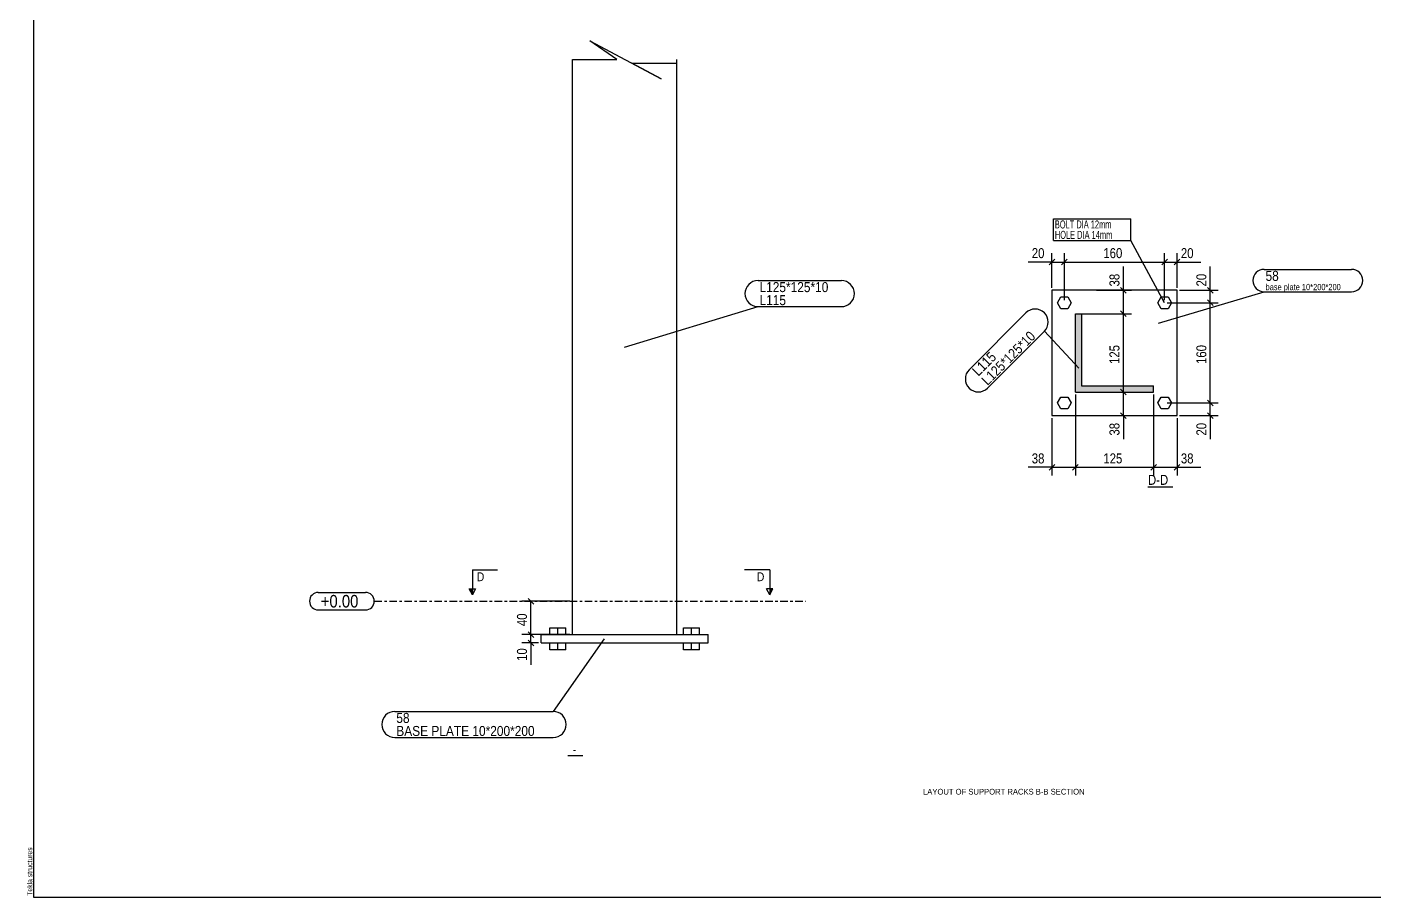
# Model space of a CAD drawing. Header units: millimetres. Extents: x 914 to 1731, y -85 to 465.
# Drawn here: x 914 to 1451, y -85 to 262 of the extents above; entities that cross this region are included whole.
import ezdxf

# ---------------------------------------------------------------- set-up
doc = ezdxf.new("R2010")
doc.units = ezdxf.units.MM
doc.linetypes.add('XKITLINE00', pattern=[0])
doc.linetypes.add('XKITLINE03', pattern=[6, 3, -1, 1, -1])
for name, color, linetype, lineweight in [('Bolt', 1, 'Continuous', 0), ('Bolt mark', 1, 'Continuous', 0), ('S010P_TITLEBLOCK', 7, 'Continuous', 0), ('S033M_GRID-STRUCT', 1, 'Continuous', 0), ('S050M_SECT-MARK', 2, 'Continuous', 0), ('S060M_DIMENSION', 6, 'Continuous', 0), ('S281M_STEEL-COL', 3, 'Continuous', 0), ('S_030TEXT', 7, 'Continuous', 0)]:
    doc.layers.add(name, color=color, linetype=linetype, lineweight=lineweight)
doc.layers.add('text', color=254, linetype='Continuous')
doc.styles.add('ARIAL', font='arial.ttf')
doc.styles.add('ARIAL_', font='arial.ttf')
doc.styles.add('COMIC_SANS_MS', font='comic.ttf')
doc.styles.add('ROMSIM', font='arial.ttf')

msp = doc.modelspace()

# ---------------------------------------------------------------- hatches: boundary and pattern name
at = {"layer": 'S050M_SECT-MARK', "lineweight": 25}
for points in [[(1091.34, 38.27), (1091.34, 35.77), (1090.09, 38.27)], [(1211.24, 38.27), (1209.99, 35.77), (1209.99, 38.27)]]:
    msp.add_hatch(color=256, dxfattribs=at).paths.add_polyline_path(points, flags=17)
at = {"layer": 'S281M_STEEL-COL', "lineweight": 25}
msp.add_hatch(color=256, dxfattribs=at).paths.add_polyline_path([(1363.23, 119.27), (1363.23, 116.77), (1331.98, 116.77), (1331.98, 148.02), (1334.48, 148.02), (1334.48, 119.27)], flags=17)

# ---------------------------------------------------------------- linework, layer by layer
at = {"lineweight": 25}
for p, q in [((1148.97, 249.51), (1138.15, 256.96)), ((1138.15, 256.96), (1166.63, 241.74)), ((1131.27, 249.51), (1148.97, 249.51)), ((1166.63, 241.74), (1154.91, 248.01)), ((1154.91, 248.01), (1172.93, 248.01))]:
    msp.add_line(p, q, dxfattribs=at)
at = {"layer": 'Bolt', "linetype": 'XKITLINE00', "lineweight": 25}
for p, q in [((1324.86, 152.39), (1326.23, 154.77)), ((1326.23, 150.02), (1324.86, 152.39)), ((1326.23, 154.77), (1328.98, 154.77)), ((1328.98, 154.77), (1330.35, 152.39)), ((1330.35, 152.39), (1328.98, 150.02)), ((1364.86, 152.39), (1366.23, 154.77)), ((1366.23, 150.02), (1364.86, 152.39)), ((1366.23, 154.77), (1368.98, 154.77)), ((1368.98, 154.77), (1370.35, 152.39)), ((1370.35, 152.39), (1368.98, 150.02)), ((1328.98, 150.02), (1326.23, 150.02)), ((1368.98, 150.02), (1366.23, 150.02)), ((1324.86, 112.39), (1326.23, 114.77)), ((1326.23, 114.77), (1328.98, 114.77)), ((1328.98, 114.77), (1330.35, 112.39)), ((1364.86, 112.39), (1366.23, 114.77)), ((1366.23, 114.77), (1368.98, 114.77)), ((1368.98, 114.77), (1370.35, 112.39)), ((1326.23, 110.02), (1324.86, 112.39)), ((1328.98, 110.02), (1326.23, 110.02)), ((1330.35, 112.39), (1328.98, 110.02)), ((1366.23, 110.02), (1364.86, 112.39)), ((1368.98, 110.02), (1366.23, 110.02)), ((1370.35, 112.39), (1368.98, 110.02)), ((1122.27, 19.93), (1122.27, 22.6)), ((1122.27, 22.6), (1128.6, 22.6)), ((1122.27, 19.93), (1122.27, 22.6)), ((1122.27, 22.6), (1128.6, 22.6)), ((1122.27, 19.93), (1122.27, 22.6)), ((1122.27, 22.6), (1128.6, 22.6)), ((1122.27, 19.93), (1122.27, 22.6)), ((1122.27, 22.6), (1128.6, 22.6)), ((1122.27, 19.93), (1122.27, 22.6)), ((1122.27, 22.6), (1128.6, 22.6)), ((1122.27, 19.93), (1122.27, 22.6)), ((1122.27, 22.6), (1128.6, 22.6)), ((1122.27, 19.93), (1122.27, 22.6)), ((1122.27, 22.6), (1128.6, 22.6)), ((1122.27, 19.93), (1122.27, 22.6)), ((1122.27, 22.6), (1128.6, 22.6)), ((1122.27, 19.93), (1122.27, 22.6)), ((1122.27, 22.6), (1128.6, 22.6)), ((1122.27, 19.93), (1122.27, 22.6)), ((1122.27, 22.6), (1128.6, 22.6)), ((1122.27, 19.93), (1122.27, 22.6)), ((1122.27, 22.6), (1128.6, 22.6)), ((1122.27, 19.93), (1122.27, 22.6)), ((1122.27, 22.6), (1128.6, 22.6)), ((1122.27, 19.93), (1122.27, 22.6)), ((1122.27, 22.6), (1128.6, 22.6)), ((1122.27, 19.93), (1122.27, 22.6)), ((1122.27, 22.6), (1128.6, 22.6)), ((1122.27, 19.93), (1122.27, 22.6)), ((1122.27, 22.6), (1128.6, 22.6)), ((1122.27, 19.93), (1122.27, 22.6)), ((1122.27, 22.6), (1128.6, 22.6)), ((1122.27, 19.93), (1122.27, 22.6)), ((1122.27, 22.6), (1128.6, 22.6)), ((1122.27, 19.93), (1122.27, 22.6)), ((1122.27, 22.6), (1128.6, 22.6)), ((1122.27, 19.93), (1122.27, 22.6)), ((1122.27, 22.6), (1128.6, 22.6)), ((1122.27, 19.93), (1122.27, 22.6)), ((1122.27, 22.6), (1128.6, 22.6)), ((1122.27, 19.93), (1122.27, 22.6)), ((1122.27, 22.6), (1128.6, 22.6)), ((1122.27, 19.93), (1122.27, 22.6)), ((1122.27, 22.6), (1128.6, 22.6)), ((1125.43, 19.93), (1125.43, 22.6)), ((1125.43, 19.93), (1125.43, 22.6)), ((1125.43, 19.93), (1125.43, 22.6)), ((1125.43, 19.93), (1125.43, 22.6)), ((1125.43, 19.93), (1125.43, 22.6)), ((1125.43, 19.93), (1125.43, 22.6)), ((1125.43, 19.93), (1125.43, 22.6)), ((1125.43, 19.93), (1125.43, 22.6)), ((1125.43, 19.93), (1125.43, 22.6)), ((1125.43, 19.93), (1125.43, 22.6)), ((1125.43, 19.93), (1125.43, 22.6)), ((1125.43, 19.93), (1125.43, 22.6)), ((1125.43, 19.93), (1125.43, 22.6)), ((1125.43, 19.93), (1125.43, 22.6)), ((1125.43, 19.93), (1125.43, 22.6)), ((1125.43, 19.93), (1125.43, 22.6)), ((1125.43, 19.93), (1125.43, 22.6)), ((1125.43, 19.93), (1125.43, 22.6)), ((1125.43, 19.93), (1125.43, 22.6)), ((1125.43, 19.93), (1125.43, 22.6)), ((1125.43, 19.93), (1125.43, 22.6)), ((1125.43, 19.93), (1125.43, 22.6)), ((1128.6, 19.93), (1128.6, 22.6)), ((1128.6, 19.93), (1128.6, 22.6)), ((1128.6, 19.93), (1128.6, 22.6)), ((1128.6, 19.93), (1128.6, 22.6)), ((1128.6, 19.93), (1128.6, 22.6)), ((1128.6, 19.93), (1128.6, 22.6)), ((1128.6, 19.93), (1128.6, 22.6)), ((1128.6, 19.93), (1128.6, 22.6)), ((1128.6, 19.93), (1128.6, 22.6)), ((1128.6, 19.93), (1128.6, 22.6)), ((1128.6, 19.93), (1128.6, 22.6)), ((1128.6, 19.93), (1128.6, 22.6)), ((1128.6, 19.93), (1128.6, 22.6)), ((1128.6, 19.93), (1128.6, 22.6)), ((1128.6, 19.93), (1128.6, 22.6)), ((1128.6, 19.93), (1128.6, 22.6)), ((1128.6, 19.93), (1128.6, 22.6)), ((1128.6, 19.93), (1128.6, 22.6)), ((1128.6, 19.93), (1128.6, 22.6)), ((1128.6, 19.93), (1128.6, 22.6)), ((1128.6, 19.93), (1128.6, 22.6)), ((1128.6, 19.93), (1128.6, 22.6)), ((1175.6, 19.93), (1175.6, 22.6)), ((1175.6, 22.6), (1181.93, 22.6)), ((1175.6, 19.93), (1175.6, 22.6)), ((1175.6, 22.6), (1181.93, 22.6)), ((1175.6, 19.93), (1175.6, 22.6)), ((1175.6, 22.6), (1181.93, 22.6)), ((1175.6, 19.93), (1175.6, 22.6)), ((1175.6, 22.6), (1181.93, 22.6)), ((1175.6, 19.93), (1175.6, 22.6)), ((1175.6, 22.6), (1181.93, 22.6)), ((1175.6, 19.93), (1175.6, 22.6)), ((1175.6, 22.6), (1181.93, 22.6)), ((1175.6, 19.93), (1175.6, 22.6)), ((1175.6, 22.6), (1181.93, 22.6)), ((1175.6, 19.93), (1175.6, 22.6)), ((1175.6, 22.6), (1181.93, 22.6)), ((1175.6, 19.93), (1175.6, 22.6)), ((1175.6, 22.6), (1181.93, 22.6)), ((1175.6, 19.93), (1175.6, 22.6)), ((1175.6, 22.6), (1181.93, 22.6)), ((1175.6, 19.93), (1175.6, 22.6)), ((1175.6, 22.6), (1181.93, 22.6)), ((1175.6, 19.93), (1175.6, 22.6)), ((1175.6, 22.6), (1181.93, 22.6)), ((1175.6, 19.93), (1175.6, 22.6)), ((1175.6, 22.6), (1181.93, 22.6)), ((1175.6, 19.93), (1175.6, 22.6)), ((1175.6, 22.6), (1181.93, 22.6)), ((1175.6, 19.93), (1175.6, 22.6)), ((1175.6, 22.6), (1181.93, 22.6)), ((1175.6, 19.93), (1175.6, 22.6)), ((1175.6, 22.6), (1181.93, 22.6)), ((1175.6, 19.93), (1175.6, 22.6)), ((1175.6, 22.6), (1181.93, 22.6)), ((1175.6, 19.93), (1175.6, 22.6)), ((1175.6, 22.6), (1181.93, 22.6)), ((1175.6, 19.93), (1175.6, 22.6)), ((1175.6, 22.6), (1181.93, 22.6)), ((1175.6, 19.93), (1175.6, 22.6)), ((1175.6, 22.6), (1181.93, 22.6)), ((1175.6, 19.93), (1175.6, 22.6)), ((1175.6, 22.6), (1181.93, 22.6)), ((1175.6, 19.93), (1175.6, 22.6)), ((1175.6, 22.6), (1181.93, 22.6)), ((1178.77, 19.93), (1178.77, 22.6)), ((1178.77, 19.93), (1178.77, 22.6)), ((1178.77, 19.93), (1178.77, 22.6)), ((1178.77, 19.93), (1178.77, 22.6)), ((1178.77, 19.93), (1178.77, 22.6)), ((1178.77, 19.93), (1178.77, 22.6)), ((1178.77, 19.93), (1178.77, 22.6)), ((1178.77, 19.93), (1178.77, 22.6)), ((1178.77, 19.93), (1178.77, 22.6)), ((1178.77, 19.93), (1178.77, 22.6)), ((1178.77, 19.93), (1178.77, 22.6)), ((1178.77, 19.93), (1178.77, 22.6)), ((1178.77, 19.93), (1178.77, 22.6)), ((1178.77, 19.93), (1178.77, 22.6)), ((1178.77, 19.93), (1178.77, 22.6)), ((1178.77, 19.93), (1178.77, 22.6)), ((1178.77, 19.93), (1178.77, 22.6)), ((1178.77, 19.93), (1178.77, 22.6)), ((1178.77, 19.93), (1178.77, 22.6)), ((1178.77, 19.93), (1178.77, 22.6)), ((1178.77, 19.93), (1178.77, 22.6)), ((1178.77, 19.93), (1178.77, 22.6)), ((1181.93, 19.93), (1181.93, 22.6)), ((1181.93, 19.93), (1181.93, 22.6)), ((1181.93, 19.93), (1181.93, 22.6)), ((1181.93, 19.93), (1181.93, 22.6)), ((1181.93, 19.93), (1181.93, 22.6)), ((1181.93, 19.93), (1181.93, 22.6)), ((1181.93, 19.93), (1181.93, 22.6)), ((1181.93, 19.93), (1181.93, 22.6)), ((1181.93, 19.93), (1181.93, 22.6)), ((1181.93, 19.93), (1181.93, 22.6)), ((1181.93, 19.93), (1181.93, 22.6)), ((1181.93, 19.93), (1181.93, 22.6)), ((1181.93, 19.93), (1181.93, 22.6)), ((1181.93, 19.93), (1181.93, 22.6)), ((1181.93, 19.93), (1181.93, 22.6)), ((1181.93, 19.93), (1181.93, 22.6)), ((1181.93, 19.93), (1181.93, 22.6)), ((1181.93, 19.93), (1181.93, 22.6)), ((1181.93, 19.93), (1181.93, 22.6)), ((1181.93, 19.93), (1181.93, 22.6)), ((1181.93, 19.93), (1181.93, 22.6)), ((1181.93, 19.93), (1181.93, 22.6)), ((1122.27, 13.93), (1122.27, 16.6)), ((1122.27, 13.93), (1122.27, 16.6)), ((1122.27, 13.93), (1122.27, 16.6)), ((1122.27, 13.93), (1122.27, 16.6)), ((1122.27, 13.93), (1122.27, 16.6)), ((1122.27, 13.93), (1122.27, 16.6)), ((1122.27, 13.93), (1122.27, 16.6)), ((1122.27, 13.93), (1122.27, 16.6)), ((1122.27, 13.93), (1122.27, 16.6)), ((1122.27, 13.93), (1122.27, 16.6)), ((1122.27, 13.93), (1122.27, 16.6)), ((1122.27, 13.93), (1122.27, 16.6)), ((1122.27, 13.93), (1122.27, 16.6)), ((1122.27, 13.93), (1122.27, 16.6)), ((1122.27, 13.93), (1122.27, 16.6)), ((1122.27, 13.93), (1122.27, 16.6)), ((1122.27, 13.93), (1122.27, 16.6)), ((1122.27, 13.93), (1122.27, 16.6)), ((1122.27, 13.93), (1122.27, 16.6)), ((1122.27, 13.93), (1122.27, 16.6)), ((1122.27, 13.93), (1122.27, 16.6)), ((1122.27, 13.93), (1122.27, 16.6)), ((1125.43, 13.93), (1125.43, 16.6)), ((1125.43, 13.93), (1125.43, 16.6)), ((1125.43, 13.93), (1125.43, 16.6)), ((1125.43, 13.93), (1125.43, 16.6)), ((1125.43, 13.93), (1125.43, 16.6)), ((1125.43, 13.93), (1125.43, 16.6)), ((1125.43, 13.93), (1125.43, 16.6)), ((1125.43, 13.93), (1125.43, 16.6)), ((1125.43, 13.93), (1125.43, 16.6)), ((1125.43, 13.93), (1125.43, 16.6)), ((1125.43, 13.93), (1125.43, 16.6)), ((1125.43, 13.93), (1125.43, 16.6)), ((1125.43, 13.93), (1125.43, 16.6)), ((1125.43, 13.93), (1125.43, 16.6)), ((1125.43, 13.93), (1125.43, 16.6)), ((1125.43, 13.93), (1125.43, 16.6)), ((1125.43, 13.93), (1125.43, 16.6)), ((1125.43, 13.93), (1125.43, 16.6)), ((1125.43, 13.93), (1125.43, 16.6)), ((1125.43, 13.93), (1125.43, 16.6)), ((1125.43, 13.93), (1125.43, 16.6)), ((1125.43, 13.93), (1125.43, 16.6)), ((1128.6, 13.93), (1128.6, 16.6)), ((1128.6, 13.93), (1128.6, 16.6)), ((1128.6, 13.93), (1128.6, 16.6)), ((1128.6, 13.93), (1128.6, 16.6)), ((1128.6, 13.93), (1128.6, 16.6)), ((1128.6, 13.93), (1128.6, 16.6)), ((1128.6, 13.93), (1128.6, 16.6)), ((1128.6, 13.93), (1128.6, 16.6)), ((1128.6, 13.93), (1128.6, 16.6)), ((1128.6, 13.93), (1128.6, 16.6)), ((1128.6, 13.93), (1128.6, 16.6)), ((1128.6, 13.93), (1128.6, 16.6)), ((1128.6, 13.93), (1128.6, 16.6)), ((1128.6, 13.93), (1128.6, 16.6)), ((1128.6, 13.93), (1128.6, 16.6)), ((1128.6, 13.93), (1128.6, 16.6)), ((1128.6, 13.93), (1128.6, 16.6)), ((1128.6, 13.93), (1128.6, 16.6)), ((1128.6, 13.93), (1128.6, 16.6)), ((1128.6, 13.93), (1128.6, 16.6)), ((1128.6, 13.93), (1128.6, 16.6)), ((1128.6, 13.93), (1128.6, 16.6)), ((1175.6, 13.93), (1175.6, 16.6)), ((1175.6, 13.93), (1175.6, 16.6)), ((1175.6, 13.93), (1175.6, 16.6)), ((1175.6, 13.93), (1175.6, 16.6)), ((1175.6, 13.93), (1175.6, 16.6)), ((1175.6, 13.93), (1175.6, 16.6)), ((1175.6, 13.93), (1175.6, 16.6)), ((1175.6, 13.93), (1175.6, 16.6)), ((1175.6, 13.93), (1175.6, 16.6)), ((1175.6, 13.93), (1175.6, 16.6)), ((1175.6, 13.93), (1175.6, 16.6)), ((1175.6, 13.93), (1175.6, 16.6)), ((1175.6, 13.93), (1175.6, 16.6)), ((1175.6, 13.93), (1175.6, 16.6)), ((1175.6, 13.93), (1175.6, 16.6)), ((1175.6, 13.93), (1175.6, 16.6)), ((1175.6, 13.93), (1175.6, 16.6)), ((1175.6, 13.93), (1175.6, 16.6)), ((1175.6, 13.93), (1175.6, 16.6)), ((1175.6, 13.93), (1175.6, 16.6)), ((1175.6, 13.93), (1175.6, 16.6)), ((1175.6, 13.93), (1175.6, 16.6)), ((1178.77, 13.93), (1178.77, 16.6)), ((1178.77, 13.93), (1178.77, 16.6)), ((1178.77, 13.93), (1178.77, 16.6)), ((1178.77, 13.93), (1178.77, 16.6)), ((1178.77, 13.93), (1178.77, 16.6)), ((1178.77, 13.93), (1178.77, 16.6)), ((1178.77, 13.93), (1178.77, 16.6)), ((1178.77, 13.93), (1178.77, 16.6)), ((1178.77, 13.93), (1178.77, 16.6)), ((1178.77, 13.93), (1178.77, 16.6)), ((1178.77, 13.93), (1178.77, 16.6)), ((1178.77, 13.93), (1178.77, 16.6)), ((1178.77, 13.93), (1178.77, 16.6)), ((1178.77, 13.93), (1178.77, 16.6)), ((1178.77, 13.93), (1178.77, 16.6)), ((1178.77, 13.93), (1178.77, 16.6)), ((1178.77, 13.93), (1178.77, 16.6)), ((1178.77, 13.93), (1178.77, 16.6)), ((1178.77, 13.93), (1178.77, 16.6)), ((1178.77, 13.93), (1178.77, 16.6)), ((1178.77, 13.93), (1178.77, 16.6)), ((1178.77, 13.93), (1178.77, 16.6)), ((1181.93, 13.93), (1181.93, 16.6)), ((1181.93, 13.93), (1181.93, 16.6)), ((1181.93, 13.93), (1181.93, 16.6)), ((1181.93, 13.93), (1181.93, 16.6)), ((1181.93, 13.93), (1181.93, 16.6)), ((1181.93, 13.93), (1181.93, 16.6)), ((1181.93, 13.93), (1181.93, 16.6)), ((1181.93, 13.93), (1181.93, 16.6)), ((1181.93, 13.93), (1181.93, 16.6)), ((1181.93, 13.93), (1181.93, 16.6)), ((1181.93, 13.93), (1181.93, 16.6)), ((1181.93, 13.93), (1181.93, 16.6)), ((1181.93, 13.93), (1181.93, 16.6)), ((1181.93, 13.93), (1181.93, 16.6)), ((1181.93, 13.93), (1181.93, 16.6)), ((1181.93, 13.93), (1181.93, 16.6)), ((1181.93, 13.93), (1181.93, 16.6)), ((1181.93, 13.93), (1181.93, 16.6)), ((1181.93, 13.93), (1181.93, 16.6)), ((1181.93, 13.93), (1181.93, 16.6)), ((1181.93, 13.93), (1181.93, 16.6)), ((1181.93, 13.93), (1181.93, 16.6)), ((1128.6, 13.93), (1122.27, 13.93)), ((1128.6, 13.93), (1122.27, 13.93)), ((1128.6, 13.93), (1122.27, 13.93)), ((1128.6, 13.93), (1122.27, 13.93)), ((1128.6, 13.93), (1122.27, 13.93)), ((1128.6, 13.93), (1122.27, 13.93)), ((1128.6, 13.93), (1122.27, 13.93)), ((1128.6, 13.93), (1122.27, 13.93)), ((1128.6, 13.93), (1122.27, 13.93)), ((1128.6, 13.93), (1122.27, 13.93)), ((1128.6, 13.93), (1122.27, 13.93)), ((1128.6, 13.93), (1122.27, 13.93)), ((1128.6, 13.93), (1122.27, 13.93)), ((1128.6, 13.93), (1122.27, 13.93)), ((1128.6, 13.93), (1122.27, 13.93)), ((1128.6, 13.93), (1122.27, 13.93)), ((1128.6, 13.93), (1122.27, 13.93)), ((1128.6, 13.93), (1122.27, 13.93)), ((1128.6, 13.93), (1122.27, 13.93)), ((1128.6, 13.93), (1122.27, 13.93)), ((1128.6, 13.93), (1122.27, 13.93)), ((1128.6, 13.93), (1122.27, 13.93)), ((1181.93, 13.93), (1175.6, 13.93)), ((1181.93, 13.93), (1175.6, 13.93)), ((1181.93, 13.93), (1175.6, 13.93)), ((1181.93, 13.93), (1175.6, 13.93)), ((1181.93, 13.93), (1175.6, 13.93)), ((1181.93, 13.93), (1175.6, 13.93)), ((1181.93, 13.93), (1175.6, 13.93)), ((1181.93, 13.93), (1175.6, 13.93)), ((1181.93, 13.93), (1175.6, 13.93)), ((1181.93, 13.93), (1175.6, 13.93)), ((1181.93, 13.93), (1175.6, 13.93)), ((1181.93, 13.93), (1175.6, 13.93)), ((1181.93, 13.93), (1175.6, 13.93)), ((1181.93, 13.93), (1175.6, 13.93)), ((1181.93, 13.93), (1175.6, 13.93)), ((1181.93, 13.93), (1175.6, 13.93)), ((1181.93, 13.93), (1175.6, 13.93)), ((1181.93, 13.93), (1175.6, 13.93)), ((1181.93, 13.93), (1175.6, 13.93)), ((1181.93, 13.93), (1175.6, 13.93)), ((1181.93, 13.93), (1175.6, 13.93)), ((1181.93, 13.93), (1175.6, 13.93))]:
    msp.add_line(p, q, dxfattribs=at)
at = {"layer": 'Bolt mark', "linetype": 'XKITLINE00', "lineweight": 25}
for p, q in [((1323.21, 185.85), (1354.18, 185.85)), ((1323.21, 177.29), (1323.21, 185.85)), ((1354.18, 177.29), (1354.18, 185.85)), ((1323.21, 177.29), (1354.18, 177.29)), ((1367.6, 152.39), (1354.18, 177.29))]:
    msp.add_line(p, q, dxfattribs=at)
at = {"layer": 'S010P_TITLEBLOCK', "linetype": 'XKITLINE00', "lineweight": 25}
for p, q in [((916.17, 465.21), (916.17, -84.79)), ((1360.96, 78.96), (1370.88, 78.96)), ((1129.48, -28.36), (1135.43, -28.36)), ((916.17, -84.79), (1726.17, -84.79))]:
    msp.add_line(p, q, dxfattribs=at)
at = {"layer": 'S033M_GRID-STRUCT', "linetype": 'XKITLINE00', "lineweight": 25}
for p, q in [((1029.83, 36.77), (1048.7, 36.77)), ((1029.83, 29.77), (1048.7, 29.77))]:
    msp.add_line(p, q, dxfattribs=at)
at = {"layer": 'S033M_GRID-STRUCT', "linetype": 'XKITLINE03', "lineweight": 25}
msp.add_line((1052.2, 33.27), (1224.27, 33.27), dxfattribs=at)
at = {"layer": 'S033M_GRID-STRUCT', "linetype": 'XKITLINE00', "lineweight": 25}
for centre, start, end in [((1029.83, 33.27), 90, 270), ((1048.7, 33.27), 270, 90)]:
    msp.add_arc(centre, 3.5, start, end, dxfattribs=at)
at = {"layer": 'S050M_SECT-MARK', "linetype": 'XKITLINE00', "lineweight": 25}
for p, q in [((1091.34, 45.77), (1101.34, 45.77)), ((1091.34, 45.77), (1091.34, 35.77)), ((1209.99, 45.77), (1199.99, 45.77)), ((1209.99, 45.77), (1209.99, 35.77)), ((1090.09, 38.27), (1092.59, 38.27)), ((1091.34, 35.77), (1090.09, 38.27)), ((1092.59, 38.27), (1091.34, 35.77)), ((1209.99, 35.77), (1208.74, 38.27)), ((1211.24, 38.27), (1208.74, 38.27)), ((1209.99, 35.77), (1211.24, 38.27))]:
    msp.add_line(p, q, dxfattribs=at)
at = {"layer": 'S060M_DIMENSION', "linetype": 'XKITLINE00', "lineweight": 25}
for p, q in [((1322.6, 158.39), (1322.6, 172.19)), ((1327.6, 153.39), (1327.6, 172.19)), ((1327.6, 153.39), (1327.6, 172.19)), ((1367.6, 153.39), (1367.6, 172.19)), ((1367.6, 153.39), (1367.6, 172.19)), ((1372.6, 158.39), (1372.6, 172.19)), ((1322.6, 168.64), (1313.09, 168.64)), ((1322.6, 168.64), (1313.09, 168.64)), ((1323.74, 169.77), (1321.47, 167.51)), ((1322.6, 168.64), (1327.6, 168.64)), ((1328.74, 169.77), (1326.47, 167.51)), ((1328.74, 169.77), (1326.47, 167.51)), ((1327.6, 168.64), (1367.6, 168.64)), ((1351.15, 157.39), (1351.15, 166.9)), ((1351.15, 157.39), (1351.15, 166.9)), ((1368.74, 169.77), (1366.47, 167.51)), ((1368.74, 169.77), (1366.47, 167.51)), ((1367.6, 168.64), (1372.6, 168.64)), ((1373.74, 169.77), (1371.47, 167.51)), ((1372.6, 168.64), (1382.12, 168.64)), ((1372.6, 168.64), (1382.12, 168.64)), ((1385.82, 157.39), (1385.82, 166.9)), ((1385.82, 157.39), (1385.82, 166.9)), ((1340.49, 157.39), (1354.35, 157.39)), ((1350.02, 158.52), (1352.28, 156.26)), ((1351.15, 148.02), (1351.15, 157.39)), ((1373.6, 157.39), (1389.02, 157.39)), ((1384.69, 158.52), (1386.96, 156.26)), ((1385.82, 152.39), (1385.82, 157.39)), ((1368.6, 152.39), (1389.02, 152.39)), ((1368.6, 152.39), (1389.02, 152.39)), ((1384.69, 153.52), (1386.96, 151.26)), ((1384.69, 153.52), (1386.96, 151.26)), ((1385.82, 112.39), (1385.82, 152.39)), ((1332.98, 148.02), (1354.35, 148.02)), ((1332.98, 148.02), (1354.35, 148.02)), ((1350.02, 149.15), (1352.28, 146.88)), ((1350.02, 149.15), (1352.28, 146.88)), ((1351.15, 116.77), (1351.15, 148.02)), ((1331.98, 115.77), (1331.98, 83.51)), ((1331.98, 115.77), (1331.98, 83.51)), ((1337.39, 116.77), (1354.35, 116.77)), ((1337.39, 116.77), (1354.35, 116.77)), ((1350.02, 117.9), (1352.28, 115.63)), ((1350.02, 117.9), (1352.28, 115.63)), ((1351.15, 107.39), (1351.15, 116.77)), ((1363.23, 115.77), (1363.23, 83.51)), ((1363.23, 115.77), (1363.23, 83.51)), ((1384.69, 113.52), (1386.96, 111.26)), ((1384.69, 113.52), (1386.96, 111.26)), ((1350.02, 108.52), (1352.28, 106.26)), ((1368.6, 112.39), (1389.02, 112.39)), ((1368.6, 112.39), (1389.02, 112.39)), ((1384.69, 108.52), (1386.96, 106.26)), ((1385.82, 107.39), (1385.82, 112.39)), ((1322.6, 106.39), (1322.6, 83.51)), ((1323.6, 107.39), (1354.35, 107.39)), ((1351.15, 107.39), (1351.15, 97.88)), ((1351.15, 107.39), (1351.15, 97.88)), ((1372.6, 106.39), (1372.6, 83.51)), ((1373.6, 107.39), (1389.02, 107.39)), ((1385.82, 107.39), (1385.82, 97.88)), ((1385.82, 107.39), (1385.82, 97.88)), ((1322.6, 86.71), (1313.09, 86.71)), ((1322.6, 86.71), (1313.09, 86.71)), ((1323.74, 87.84), (1321.47, 85.57)), ((1322.6, 86.71), (1331.98, 86.71)), ((1333.11, 87.84), (1330.85, 85.57)), ((1333.11, 87.84), (1330.85, 85.57)), ((1331.98, 86.71), (1363.23, 86.71)), ((1364.36, 87.84), (1362.1, 85.57)), ((1364.36, 87.84), (1362.1, 85.57)), ((1363.23, 86.71), (1372.6, 86.71)), ((1373.74, 87.84), (1371.47, 85.57)), ((1372.6, 86.71), (1382.12, 86.71)), ((1372.6, 86.71), (1382.12, 86.71)), ((1130.27, 33.27), (1111.12, 33.27)), ((1113.54, 34.4), (1115.8, 32.14)), ((1114.67, 19.93), (1114.67, 33.27)), ((1130.27, 19.93), (1111.12, 19.93)), ((1130.27, 19.93), (1111.12, 19.93)), ((1117.77, 16.6), (1111.12, 16.6)), ((1113.54, 21.06), (1115.8, 18.8)), ((1113.54, 21.06), (1115.8, 18.8)), ((1113.54, 17.73), (1115.8, 15.47)), ((1114.67, 16.6), (1114.67, 19.93)), ((1114.67, 16.6), (1114.67, 7.94)), ((1114.67, 16.6), (1114.67, 7.94))]:
    msp.add_line(p, q, dxfattribs=at)
at = {"layer": 'S060M_DIMENSION', "lineweight": 25}
for p in [(1322.6, 168.64), (1327.6, 168.64), (1327.6, 168.64), (1367.6, 168.64), (1367.6, 168.64), (1372.6, 168.64), (1351.15, 157.39), (1385.82, 157.39), (1385.82, 152.39), (1385.82, 152.39), (1351.15, 148.02), (1351.15, 148.02), (1351.15, 116.77), (1351.15, 116.77), (1385.82, 112.39), (1385.82, 112.39), (1351.15, 107.39), (1385.82, 107.39), (1322.6, 86.71), (1331.98, 86.71), (1331.98, 86.71), (1363.23, 86.71), (1363.23, 86.71), (1372.6, 86.71), (1114.67, 33.27), (1114.67, 19.93), (1114.67, 19.93), (1114.67, 16.6)]:
    msp.add_point(p, dxfattribs=at)
at = {"layer": 'S281M_STEEL-COL', "linetype": 'XKITLINE00', "lineweight": 25}
for p, q in [((1131.27, 19.93), (1131.27, 249.51)), ((1172.93, 19.93), (1172.93, 249.51)), ((1372.6, 157.39), (1322.6, 157.39)), ((1322.6, 157.39), (1322.6, 107.39)), ((1372.6, 107.39), (1372.6, 157.39)), ((1331.98, 116.77), (1331.98, 148.02)), ((1331.98, 148.02), (1334.48, 148.02)), ((1334.48, 148.02), (1334.48, 119.27)), ((1334.48, 119.27), (1363.23, 119.27)), ((1363.23, 116.77), (1363.23, 119.27)), ((1331.98, 116.77), (1363.23, 116.77)), ((1322.6, 107.39), (1372.6, 107.39)), ((1118.77, 16.6), (1118.77, 19.93)), ((1118.77, 19.93), (1185.43, 19.93)), ((1118.77, 16.6), (1185.43, 16.6)), ((1185.43, 16.6), (1185.43, 19.93))]:
    msp.add_line(p, q, dxfattribs=at)
at = {"layer": 'S_030TEXT', "linetype": 'XKITLINE00', "lineweight": 25}
for p, q in [((1407.29, 165.71), (1442.23, 165.71)), ((1205.34, 161.23), (1238.59, 161.23)), ((1365.23, 144.21), (1407.29, 156.81)), ((1407.29, 156.81), (1442.23, 156.81)), ((1152.1, 134.72), (1205.34, 150.83)), ((1205.34, 150.83), (1238.59, 150.83)), ((1289.6, 125.67), (1312.27, 148.34)), ((1296.96, 118.32), (1319.62, 140.99)), ((1333.32, 126.32), (1319.62, 140.99)), ((1143.95, 18.2), (1123.57, -10.71)), ((1060.38, -10.71), (1123.57, -10.71)), ((1060.38, -21.11), (1123.57, -21.11))]:
    msp.add_line(p, q, dxfattribs=at)
for centre, radius, start, end in [((1407.29, 161.26), 4.45, 90, 270), ((1442.23, 161.26), 4.45, 270, 90), ((1205.34, 156.03), 5.2, 90, 270), ((1238.59, 156.03), 5.2, 270, 90), ((1315.94, 144.66), 5.2, 315, 135), ((1293.28, 122), 5.2, 135, 315), ((1060.38, -15.91), 5.2, 90, 270), ((1123.57, -15.91), 5.2, 270, 90)]:
    msp.add_arc(centre, radius, start, end, dxfattribs=at)

# ---------------------------------------------------------------- texts
at = {"layer": 'Bolt mark', "lineweight": 25, "style": 'ROMSIM', "width": 0.6375}
for s, p in [('BOLT DIA 12mm', (1323.81, 182.05)), ('HOLE DIA 14mm', (1323.81, 177.89))]:
    msp.add_text(s, height=3.2, dxfattribs=at).set_placement(p)
at = {"layer": 'S010P_TITLEBLOCK', "lineweight": 25, "width": 0.85}
for s, height, style, p in [('D-D', 4, 'COMIC_SANS_MS', (1360.96, 79.71)), (' - ', 3.5, 'ARIAL', (1130.23, -27.61))]:
    msp.add_text(s, height=height, dxfattribs=dict(at, style=style)).set_placement(p)
at = {"layer": 'S010P_TITLEBLOCK', "lineweight": 25, "style": 'ARIAL', "width": 0.85}
msp.add_text('Tekla structures', height=2, rotation=90, dxfattribs=at).set_placement((915.67, -84.29))
at = {"layer": 'S033M_GRID-STRUCT', "lineweight": 25, "style": 'ARIAL_', "width": 0.85}
msp.add_text('+0.00', height=5, dxfattribs=at).set_placement((1030.83, 30.77))
at = {"layer": 'S050M_SECT-MARK', "lineweight": 25, "style": 'ARIAL', "width": 0.85}
for p in [(1093.09, 41.27), (1204.87, 41.27)]:
    msp.add_text('D', height=3.5, dxfattribs=at).set_placement(p)
at = {"layer": 'S060M_DIMENSION', "lineweight": 25, "style": 'COMIC_SANS_MS', "width": 0.85}
for s, p in [('20', (1314.59, 170.19)), ('160', (1343.15, 170.19)), ('20', (1374.1, 170.19)), ('38', (1314.59, 88.26)), ('125', (1343.15, 88.26)), ('38', (1374.1, 88.26))]:
    msp.add_text(s, height=4, dxfattribs=at).set_placement(p)
for s, p in [('38', (1349.6, 158.89)), ('20', (1384.27, 158.89)), ('125', (1349.6, 127.94)), ('160', (1384.27, 127.94)), ('38', (1349.6, 99.38)), ('20', (1384.27, 99.38)), ('40', (1113.12, 23.34)), ('10', (1113.12, 9.44))]:
    msp.add_text(s, height=4, rotation=90.0002, dxfattribs=at).set_placement(p)
at = {"layer": 'S_030TEXT', "lineweight": 25, "style": 'ARIAL', "width": 0.85}
for s, height, p in [('58', 4, (1407.89, 161.11)), ('L125*125*10', 4, (1205.94, 156.63)), ('base plate 10*200*200', 2.5, (1407.89, 157.41)), ('L115', 4, (1205.94, 151.43)), ('58', 4, (1060.98, -15.31)), ('BASE PLATE 10*200*200', 4, (1060.98, -20.51))]:
    msp.add_text(s, height=height, dxfattribs=at).set_placement(p)
for s, p in [('L125*125*10', (1296.96, 119.17)), ('L115', (1293.28, 122.85))]:
    msp.add_text(s, height=4, rotation=45.0001, dxfattribs=at).set_placement(p)
at = {"layer": 'text', "lineweight": 25, "insert": (1303.42, -41.61), "char_height": 2.2781, "width": 188.887, "attachment_point": 2}
msp.add_mtext('{\\fComic Sans MS|b0|i0|c0|p66;LAYOUT OF SUPPORT RACKS B-B SECTION}', dxfattribs=at)

doc.saveas('drawing.dxf')
